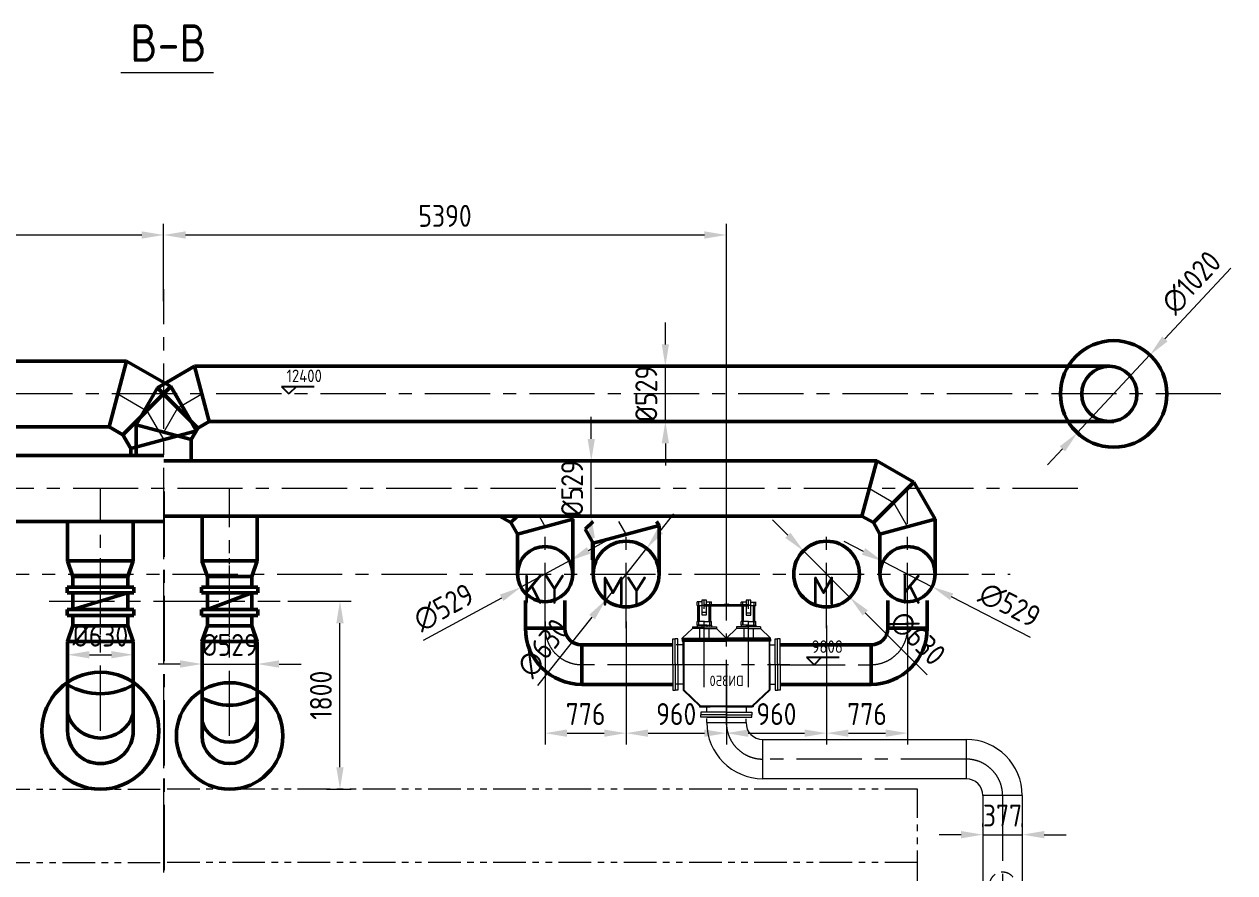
# Model space of a CAD drawing. Header units: millimetres. Extents: x 188205 to 604756, y -401673 to 15123.
# Drawn here: x 379140 to 390737, y -33725 to -25600 of the extents above; entities that cross this region are included whole.
import ezdxf

# ---------------------------------------------------------------- set-up
doc = ezdxf.new("R2010")
doc.units = ezdxf.units.MM
doc.header["$LTSCALE"] = 500
for name, pattern in [('CENTER', [2, 1.25, -0.25, 0.25, -0.25]), ('CONTINOUS', [0]), ('DASHED2', [0.375, 0.25, -0.125]), ('PHANTOM2', [1.25, 0.625, -0.125, 0.125, -0.125, 0.125, -0.125])]:
    doc.linetypes.add(name, pattern=pattern)
for name, color, linetype, lineweight in [('2D', 4, 'PHANTOM2', 20), ('air-smoke', 5, 'Continuous', 50), ('BIAOZHU', 3, 'Continuous', 25), ('gas', 2, 'Continuous', 50), ('gas-smoke', 6, 'Continuous', 50), ('WEN', 3, 'Continuous', 20), ('XU', 6, 'DASHED2', 20), ('ZHONG', 1, 'CENTER', 20), ('中心线', 1, 'CENTER', 18)]:
    doc.layers.add(name, color=color, linetype=linetype, lineweight=lineweight)
doc.layers.add('air', color=7, linetype='Continuous', lineweight=50, true_color=0x77bec0)
doc.layers.add('CENTR', color=1, linetype='CENTER')
doc.styles.add('GB', font='gbenor.shx', dxfattribs={"bigfont": 'gbcbig.shx'})
doc.dimstyles.new('ISO-60', dxfattribs={"dimscale": 60, "dimtxt": 3.5, "dimasz": 3.5, "dimexe": 1.8, "dimexo": 1.25, "dimgap": 1.3, "dimtad": 1, "dimrnd": 1, "dimdsep": 46, "dimtxsty": 'GB', "dimcen": 0, "dimclrd": 3, "dimclre": 3, "dimclrt": 256, "dimadec": 0, "dimazin": 0, "dimtfac": 1, "dimtix": 1, "dimtmove": 0, "dimatfit": 3, "dimldrblk": 'DOTSMALL', "dimfxl": 0, "dimlwd": 20, "dimlwe": 20, "dimarcsym": 0})

# ---------------------------------------------------------------- blocks, each defined once
blk = doc.blocks.new('A$C684A07F7')
for p, q in [((1105, 5914.01), (8325, 5914.01)), ((15545, 5914.01), (8325, 5914.01)), ((15545, 5014.01), (15545, 5914.01)), ((1105, 5214.01), (8325, 5214.01)), ((15545, 5214.01), (8325, 5214.01))]:
    blk.add_line(p, q)
at = {"layer": 'CENTR'}
blk.add_line((8325, 8765.59), (8325, -1633.89), dxfattribs=at)
blk = doc.blocks.new('蝶阀-DN250')
at = {"linetype": 'CONTINOUS'}
for p, q in [((-188, 213), (188, 213)), ((-188, 213), (-188, 165)), ((-188, 189), (188, 189)), ((-188, 165), (188, 165)), ((-136, 165), (-136, 48)), ((136, 48), (-136, 165)), ((136, 165), (136, 48)), ((188, 213), (188, 165)), ((-188, 48), (-188, 0)), ((-188, 48), (188, 48)), ((-188, 24), (188, 24)), ((-188, 0), (188, 0)), ((188, 48), (188, 0))]:
    blk.add_line(p, q, dxfattribs=at)
at = {"layer": '中心线', "ltscale": 0.1}
blk.add_line((0, 239), (0, -27), dxfattribs=at)
at = {"layer": '中心线', "ltscale": 0.04}
for p, q in [((-168, 221), (-168, 157)), ((168, 221), (168, 157)), ((-168, 56), (-168, -8)), ((168, 56), (168, -8))]:
    blk.add_line(p, q, dxfattribs=at)
blk = doc.blocks.new('wf-3tf-dn350-a')
for p, q in [((-235, 599), (-285, 599)), ((-235, 599), (-285, 599)), ((-281, 564), (-281, 599)), ((-266, 377), (-266, 599)), ((-235, 616), (-190, 616)), ((-190, 599), (-143, 599)), ((-190, 599), (-143, 599)), ((-158, 377), (-158, 599)), ((-143, 576), (-143, 599)), ((142, 576), (142, 601)), ((189, 601), (142, 601)), ((189, 601), (142, 601)), ((157, 377), (157, 601)), ((189, 616), (234, 616)), ((234, 601), (280, 601)), ((234, 601), (280, 601)), ((265, 377), (265, 601)), ((280, 566), (280, 601)), ((-281, 564), (-235, 564)), ((-273, 412), (-273, 564)), ((-259, 412), (-259, 564)), ((234, 570), (-235, 570)), ((-190, 497), (-235, 497)), ((211, 576), (-212, 576)), ((211, 564), (-212, 564)), ((-165, 412), (-165, 564)), ((-151, 412), (-151, 564)), ((150, 412), (150, 564)), ((164, 412), (164, 564)), ((189, 499), (234, 499)), ((280, 566), (234, 566)), ((258, 412), (258, 566)), ((272, 412), (272, 566)), ((-327, 361), (-327, 345)), ((-327, 361), (-212, 361)), ((-281, 377), (-281, 412)), ((-212, 412), (-281, 412)), ((-212, 377), (-281, 377)), ((-281, 377), (-281, 361)), ((-264, 377), (-264, 412)), ((-235, 377), (-244, 377)), ((-236, 377), (-236, 361)), ((-236, 377), (-236, 361)), ((-189, 377), (-235, 377)), ((-200, 377), (-226, 377)), ((-212, 412), (-143, 412)), ((-212, 377), (-143, 377)), ((-212, 361), (-97, 361)), ((-189, 377), (-189, 361)), ((-189, 377), (-189, 361)), ((-161, 377), (-161, 412)), ((-143, 377), (-143, 412)), ((-143, 377), (-143, 361)), ((-97, 361), (-97, 345)), ((212, 361), (96, 361)), ((96, 361), (96, 346)), ((142, 377), (142, 412)), ((211, 412), (142, 412)), ((280, 377), (142, 377)), ((211, 377), (142, 377)), ((142, 377), (142, 361)), ((160, 377), (160, 412)), ((161, 361), (164, 361)), ((189, 377), (180, 377)), ((188, 377), (234, 377)), ((188, 377), (188, 361)), ((188, 377), (188, 361)), ((235, 377), (189, 377)), ((198, 377), (224, 377)), ((224, 377), (198, 377)), ((211, 412), (280, 412)), ((211, 377), (280, 377)), ((326, 361), (212, 361)), ((234, 377), (242, 377)), ((235, 377), (235, 361)), ((235, 377), (235, 361)), ((263, 361), (260, 361)), ((263, 377), (263, 412)), ((280, 377), (280, 412)), ((280, 377), (280, 361)), ((326, 361), (326, 346)), ((-514, 0), (-514, 245)), ((-514, 245), (-490, 245)), ((-490, 10), (-490, 245)), ((-466, 245), (-490, 245)), ((-490, 10), (-490, 245)), ((-466, 0), (-466, 245)), ((-327, 345), (-423, 254)), ((-423, 254), (-212, 254)), ((-423, 242), (-423, 254)), ((-423, 242), (-212, 242)), ((-423, 242), (-423, 225)), ((-212, 237), (-423, 237)), ((-423, 237), (-212, 237)), ((-405, 249), (-405, 225)), ((-390, 225), (-390, 242)), ((-212, 345), (-327, 345)), ((-256, 345), (-256, 254)), ((-212, 345), (-97, 345)), ((-212, 254), (-2, 254)), ((-212, 242), (-2, 242)), ((-212, 237), (0, 237)), ((-168, 345), (-168, 254)), ((-97, 345), (-2, 254)), ((-34, 237), (-34, 242)), ((-34, 237), (-34, 225)), ((-34, 237), (-34, 225)), ((-19, 249), (-19, 225)), ((-19, 249), (-19, 225)), ((-19, 249), (-19, 225)), ((-2, 254), (-2, 237)), ((212, 237), (0, 237)), ((96, 346), (1, 254)), ((1, 254), (1, 237)), ((212, 254), (1, 254)), ((212, 242), (1, 242)), ((19, 249), (19, 225)), ((31, 237), (31, 242)), ((31, 237), (31, 225)), ((212, 346), (96, 346)), ((168, 346), (168, 254)), ((212, 346), (326, 346)), ((422, 254), (212, 254)), ((422, 242), (212, 242)), ((422, 237), (212, 237)), ((256, 346), (256, 254)), ((326, 346), (422, 254)), ((392, 237), (392, 242)), ((392, 237), (392, 225)), ((407, 254), (407, 225)), ((422, 242), (422, 254)), ((422, 242), (422, 237)), ((422, 237), (422, 225)), ((466, 0), (466, 245)), ((466, 245), (490, 245)), ((490, 10), (490, 245)), ((490, 10), (490, 245)), ((514, 245), (490, 245)), ((514, 0), (514, 245)), ((-415, 189), (-466, 189)), ((-423, 225), (-212, 225)), ((-415, 10), (-415, 225)), ((-415, 10), (-415, 225)), ((-409, 225), (-409, -242)), ((-212, 225), (0, 225)), ((0, 225), (-3, 225)), ((0, 225), (-3, 225)), ((212, 225), (0, 225)), ((0, 225), (3, 225)), ((0, 225), (3, 225)), ((422, 225), (212, 225)), ((409, 225), (409, -242)), ((415, 0), (415, 225)), ((415, 189), (480, 189)), ((-514, 0), (-514, -245)), ((-490, 10), (-490, -245)), ((-490, 10), (-490, -245)), ((-466, 0), (-466, -245)), ((-415, 10), (-415, -245)), ((415, 0), (415, -245)), ((466, 0), (466, -245)), ((490, 10), (490, -245)), ((490, 10), (490, -245)), ((514, 0), (514, -245)), ((-415, -188), (-466, -188)), ((415, -188), (480, -188)), ((-514, -245), (-490, -245)), ((-466, -245), (-490, -245)), ((-409, -242), (-415, -245)), ((-415, -245), (-257, -395)), ((-409, -242), (-248, -395)), ((409, -242), (247, -395)), ((415, -245), (256, -395)), ((415, -245), (409, -242)), ((466, -245), (490, -245)), ((514, -245), (490, -245)), ((256, -395), (-257, -395)), ((-257, -395), (-257, -405)), ((-257, -405), (-246, -405)), ((-155, -405), (-246, -405)), ((0, -456), (-245, -456)), ((-245, -456), (-245, -480)), ((0, -405), (-188, -405)), ((-188, -405), (-188, -456)), ((0, -405), (189, -405)), ((0, -456), (245, -456)), ((245, -405), (155, -405)), ((189, -405), (189, -456)), ((256, -405), (245, -405)), ((245, -456), (245, -480)), ((256, -395), (256, -405)), ((0, -480), (-245, -480)), ((0, -480), (-245, -480)), ((-245, -504), (-245, -480)), ((0, -504), (-245, -504)), ((0, -480), (245, -480)), ((0, -480), (245, -480)), ((0, -504), (245, -504)), ((245, -504), (245, -480))]:
    blk.add_line(p, q)
for points in [[(-190, 564), (-190, 474), (-235, 474), (-235, 616), (-190, 616), (-190, 576)], [(189, 576), (189, 618), (234, 618), (234, 476), (189, 476), (189, 564)]]:
    blk.add_lwpolyline(points)
for points in [[(-21, 578), (-10, 578), (-10, 561), (-21, 561)], [(20, 578), (9, 578), (9, 561), (20, 561)]]:
    blk.add_lwpolyline(points, close=True)
for centre in [(-212, 570), (0, 570), (211, 570)]:
    blk.add_circle(centre, 6)
at = {"layer": 'ZHONG'}
for p, q in [((0, -578), (0, 710)), ((-212, -215), (-212, 616)), ((212, -215), (212, 616)), ((606, 0), (-608, 0))]:
    blk.add_line(p, q, dxfattribs=at)
at = {"insert": (161, -106), "char_height": 100, "attachment_point": 3, "style": 'GB'}
blk.add_mtext_dynamic_manual_height_columns('DN350', width=455.08, gutter_width=12.5, heights=[0], dxfattribs=at)
blk = doc.blocks.new('波纹管-DN250')
at = {"ltscale": 0.5}
for p, q in [((-139, 171), (0, 171)), ((-139, 141), (0, 141)), ((139, 171), (0, 171)), ((139, 141), (0, 141)), ((-139, 111), (0, 111)), ((-139, 80), (0, 80)), ((-139, 50), (0, 50)), ((-139, 20), (0, 20)), ((139, 111), (0, 111)), ((139, 80), (0, 80)), ((139, 50), (0, 50)), ((139, 20), (0, 20))]:
    blk.add_line(p, q, dxfattribs=at)
at = {"linetype": 'CONTINOUS'}
for p, q in [((136, 191), (-137, 191)), ((-137, 191), (-137, 171)), ((136, 191), (136, 171)), ((-137, 20), (-137, 0)), ((136, 0), (-137, 0)), ((136, 20), (136, 0))]:
    blk.add_line(p, q, dxfattribs=at)
at = {"ltscale": 0.5}
for centre, major_axis, start_param, end_param in [((-139, 156), (-0.4, 15.2), -0.023739, 3.117854), ((-139, 126), (-0.2, 15.2), 3.129948, 6.271541), ((139, 126), (-0.4, 15.2), -0.023739, 3.117854), ((139, 156), (-0.2, 15.2), 3.129948, 6.271541), ((-139, 96), (-0.4, 15.2), -0.023739, 3.117854), ((-139, 35), (-0.4, 15.2), -0.023739, 3.117854), ((-139, 65), (0.4, 15.2), 3.166909, 6.308502), ((139, 65), (0.5, 15.2), 0.034016, 3.175609), ((139, 96), (-0.2, 15.2), 3.129948, 6.271541), ((139, 35), (-0.2, 15.2), 3.129948, 6.271541)]:
    blk.add_ellipse(centre, major_axis=major_axis, ratio=1, start_param=start_param, end_param=end_param, dxfattribs=at)
at = {"layer": 'ZHONG', "linetype": 'CONTINOUS'}
blk.add_line((0, -26), (0, 220), dxfattribs=at)
blk = doc.blocks.new('air-b1')
for p, q in [((-798, 400), (-422, 400)), ((-798, 350), (-422, 350)), ((-260, -188), (-260, 188)), ((-260, 188), (1686, 188)), ((1686, 188), (1686, -188)), ((1686, -188), (-260, -188)), ((2224, -350), (1848, -350)), ((1848, -350), (1848, -1411)), ((2224, -350), (2224, -1411)), ((1848, -1411), (2224, -1411)), ((1900, -1561), (1848, -1411)), ((2172, -1561), (2224, -1411)), ((1900, -1561), (1900, -3522)), ((1900, -1561), (2172, -1561)), ((2172, -1561), (2172, -3522))]:
    blk.add_line(p, q)
for centre, radius, start, end in [((-260, 350), 538, 180, 270), ((-260, 350), 162, 180, 270), ((1686, -350), 538, 0, 90), ((1686, -350), 162, 0, 90)]:
    blk.add_arc(centre, radius, start, end)
at = {"layer": 'WEN'}
for p, q in [((-798, 350), (-798, 389)), ((-610, 350), (-610, 400)), ((-422, 350), (-422, 387))]:
    blk.add_line(p, q, dxfattribs=at)
at = {"layer": 'XU'}
for p, q in [((1914, -1202), (1914, -1675)), ((2158, -1202), (2158, -1675))]:
    blk.add_line(p, q, dxfattribs=at)
blk.add_circle((2036, -1202), 122, dxfattribs=at)
at = {"layer": 'ZHONG', "linetype": 'CENTER'}
blk.add_line((1686, 0), (-260, 0), dxfattribs=at)
at = {"layer": 'ZHONG'}
blk.add_line((2036, -350), (2036, -3827), dxfattribs=at)
at = {"layer": 'ZHONG', "linetype": 'CENTER'}
for centre, start, end in [((-260, 350), 180, 270), ((1686, -350), 0, 90)]:
    blk.add_arc(centre, 350, start, end, dxfattribs=at)
at = {"xscale": -1}
for name, p in [('wf-3tf-dn350-a', (-610, 905)), ('蝶阀-DN250', (2036, -1888))]:
    blk.add_blockref(name, p, dxfattribs=at)
blk.add_blockref('波纹管-DN250', (2036, -3713))
blk = doc.blocks.new('正标高')
at = {"layer": 'BIAOZHU'}
for p, q in [((-2.4, 2.4), (8, 2.4)), ((-2.4, 2.4), (0, 0)), ((2.4, 2.4), (0, 0))]:
    blk.add_line(p, q, dxfattribs=at)
at = {"layer": 'BIAOZHU', "style": 'GB'}
blk.add_attdef('1000', (-0.7624, 3.76), '', height=4, dxfattribs=at)
at = {"layer": 'BIAOZHU', "style": 'GB', "flags": 10}
blk.add_attdef('+', (-3.12, 3.76), '', height=4, dxfattribs=at)
blk = doc.blocks.new('*D89')
at = {"layer": 'Defpoints', "color": 0}
for p in [(381592, -31125), (382165, -31125), (381961, -32925)]:
    blk.add_point(p, dxfattribs=at)
at = {"layer": 'WEN', "color": 3, "lineweight": 20}
for p, q in [((381667, -31125), (382273, -31125)), ((382165, -32715), (382165, -31335)), ((382036, -32925), (382273, -32925))]:
    blk.add_line(p, q, dxfattribs=at)
at = {"layer": 'WEN', "color": 3}
for points in [[(382130, -31335), (382200, -31335), (382165, -31125)], [(382130, -32715), (382200, -32715), (382165, -32925)]]:
    blk.add_solid(points, dxfattribs=at)
at = {"layer": 'WEN', "insert": (381982, -32025), "char_height": 210, "attachment_point": 5, "rotation": 90, "style": 'GB'}
blk.add_mtext('1800', dxfattribs=at)
blk = doc.blocks.new('_DotSmall')
at = {"color": 0, "linetype": 'ByBlock', "const_width": 0.5}
blk.add_lwpolyline([(-0.0625, 0, 1), (0.0625, 0, 1)], format="xyb", close=True, dxfattribs=at)
blk = doc.blocks.new('*D90')
at = {"layer": 'Defpoints', "color": 0}
for p in [(380476, -27618), (380476, -28327), (375086, -31237)]:
    blk.add_point(p, dxfattribs=at)
at = {"layer": 'WEN', "color": 3, "lineweight": 20}
for p, q in [((375086, -31162), (375086, -27510)), ((380476, -28252), (380476, -27510)), ((375296, -27618), (380266, -27618))]:
    blk.add_line(p, q, dxfattribs=at)
at = {"layer": 'WEN', "color": 3}
for points in [[(375296, -27583), (375296, -27653), (375086, -27618)], [(380266, -27583), (380266, -27653), (380476, -27618)]]:
    blk.add_solid(points, dxfattribs=at)
at = {"layer": 'WEN', "insert": (377781, -27435), "char_height": 210, "attachment_point": 5, "style": 'GB'}
blk.add_mtext('5390', dxfattribs=at)
blk = doc.blocks.new('*D91')
at = {"layer": 'Defpoints', "color": 0}
for p in [(385866, -27618), (380476, -28327), (385866, -31274)]:
    blk.add_point(p, dxfattribs=at)
at = {"layer": 'WEN', "color": 3, "lineweight": 20}
for p, q in [((380476, -28252), (380476, -27510)), ((385866, -31199), (385866, -27510)), ((380686, -27618), (385656, -27618))]:
    blk.add_line(p, q, dxfattribs=at)
at = {"layer": 'WEN', "color": 3}
for points in [[(380686, -27583), (380686, -27653), (380476, -27618)], [(385656, -27583), (385656, -27653), (385866, -27618)]]:
    blk.add_solid(points, dxfattribs=at)
at = {"layer": 'WEN', "insert": (383171, -27435), "char_height": 210, "attachment_point": 5, "style": 'GB'}
blk.add_mtext('5390', dxfattribs=at)
blk = doc.blocks.new('*D92')
at = {"layer": 'Defpoints', "color": 0}
for p in [(384130, -31243), (384906, -31243), (384906, -32388)]:
    blk.add_point(p, dxfattribs=at)
at = {"layer": 'WEN', "color": 3, "lineweight": 20}
for p, q in [((384130, -31318), (384130, -32496)), ((384906, -31318), (384906, -32496)), ((384340, -32388), (384696, -32388))]:
    blk.add_line(p, q, dxfattribs=at)
at = {"layer": 'WEN', "color": 3}
for points in [[(384340, -32353), (384340, -32423), (384130, -32388)], [(384696, -32353), (384696, -32423), (384906, -32388)]]:
    blk.add_solid(points, dxfattribs=at)
at = {"layer": 'WEN', "insert": (384518, -32205), "char_height": 210, "attachment_point": 5, "style": 'GB'}
blk.add_mtext('776', dxfattribs=at)
blk = doc.blocks.new('*D93')
at = {"layer": 'Defpoints', "color": 0}
for p in [(384906, -31243), (385866, -31669), (385866, -32388)]:
    blk.add_point(p, dxfattribs=at)
at = {"layer": 'WEN', "color": 3, "lineweight": 20}
for p, q in [((384906, -31318), (384906, -32496)), ((385866, -31744), (385866, -32496)), ((385116, -32388), (385656, -32388))]:
    blk.add_line(p, q, dxfattribs=at)
at = {"layer": 'WEN', "color": 3}
for points in [[(385116, -32353), (385116, -32423), (384906, -32388)], [(385656, -32353), (385656, -32423), (385866, -32388)]]:
    blk.add_solid(points, dxfattribs=at)
at = {"layer": 'WEN', "insert": (385386, -32205), "char_height": 210, "attachment_point": 5, "style": 'GB'}
blk.add_mtext('960', dxfattribs=at)
blk = doc.blocks.new('*D94')
at = {"layer": 'Defpoints', "color": 0}
for p in [(386826, -31282), (385866, -31669), (386826, -32388)]:
    blk.add_point(p, dxfattribs=at)
at = {"layer": 'WEN', "color": 3, "lineweight": 20}
for p, q in [((386826, -31357), (386826, -32496)), ((385866, -31744), (385866, -32496)), ((386076, -32388), (386616, -32388))]:
    blk.add_line(p, q, dxfattribs=at)
at = {"layer": 'WEN', "color": 3}
for points in [[(386076, -32353), (386076, -32423), (385866, -32388)], [(386616, -32353), (386616, -32423), (386826, -32388)]]:
    blk.add_solid(points, dxfattribs=at)
at = {"layer": 'WEN', "insert": (386346, -32205), "char_height": 210, "attachment_point": 5, "style": 'GB'}
blk.add_mtext('960', dxfattribs=at)
blk = doc.blocks.new('*D95')
at = {"layer": 'Defpoints', "color": 0}
for p in [(386826, -31282), (387602, -31240), (387602, -32388)]:
    blk.add_point(p, dxfattribs=at)
at = {"layer": 'WEN', "color": 3, "lineweight": 20}
for p, q in [((386826, -31357), (386826, -32496)), ((387602, -31315), (387602, -32496)), ((387036, -32388), (387392, -32388))]:
    blk.add_line(p, q, dxfattribs=at)
at = {"layer": 'WEN', "color": 3}
for points in [[(387036, -32353), (387036, -32423), (386826, -32388)], [(387392, -32353), (387392, -32423), (387602, -32388)]]:
    blk.add_solid(points, dxfattribs=at)
at = {"layer": 'WEN', "insert": (387214, -32205), "char_height": 210, "attachment_point": 5, "style": 'GB'}
blk.add_mtext('776', dxfattribs=at)
blk = doc.blocks.new('jt-dn400-a')
at = {"linetype": 'CONTINOUS'}
for p, q in [((-386, -265), (-386, 265)), ((-136, -270), (-136, 270)), ((-80, -270), (-80, 270)), ((80, -270), (80, 270)), ((136, -270), (136, 270)), ((386, -265), (386, 265)), ((-136, 213), (-236, 213)), ((-236, -213), (-236, 213)), ((136, 213), (236, 213)), ((236, -213), (236, 213)), ((-136, -213), (-236, -213)), ((136, -213), (236, -213))]:
    blk.add_line(p, q, dxfattribs=at)
for p, q in [((-236, 213), (-386, 265)), ((-136, 270), (-80, 270)), ((80, 270), (136, 270)), ((236, 213), (386, 265)), ((-80, 213), (80, 213)), ((-80, -213), (80, 213)), ((-236, -213), (-386, -265)), ((-80, -213), (80, -213)), ((236, -213), (386, -265)), ((-136, -270), (-80, -270)), ((80, -270), (136, -270))]:
    blk.add_line(p, q)
at = {"layer": '中心线', "ltscale": 0.1}
blk.add_line((-420, 0), (412, 0), dxfattribs=at)
blk = doc.blocks.new('jt-dn500-a')
at = {"linetype": 'CONTINOUS'}
for p, q in [((-386, -315), (-386, 315)), ((-136, 264), (-236, 264)), ((-236, -265), (-236, 264)), ((-136, -320), (-136, 320)), ((-80, -320), (-80, 320)), ((80, -320), (80, 320)), ((136, -320), (136, 320)), ((136, 264), (236, 264)), ((236, -265), (236, 264)), ((386, -315), (386, 315)), ((-136, -265), (-236, -265)), ((136, -265), (236, -265))]:
    blk.add_line(p, q, dxfattribs=at)
for p, q in [((-236, 264), (-386, 315)), ((-136, 320), (-80, 320)), ((-80, 264), (80, 264)), ((-80, -265), (80, 264)), ((80, 320), (136, 320)), ((236, 264), (386, 315)), ((-236, -265), (-386, -315)), ((-136, -320), (-80, -320)), ((-80, -265), (80, -265)), ((80, -320), (136, -320)), ((236, -265), (386, -315))]:
    blk.add_line(p, q)
at = {"layer": '中心线', "ltscale": 0.1}
blk.add_line((-420, 0), (412, 0), dxfattribs=at)
blk = doc.blocks.new('*D105')
at = {"layer": 'Defpoints', "color": 0}
for p in [(387367, -30744), (387838, -30986)]:
    blk.add_point(p, dxfattribs=at)
at = {"layer": 'WEN', "color": 3, "lineweight": 20}
for p, q in [((387180, -30648), (386994, -30552)), ((387367, -30744), (387838, -30986)), ((388781, -31472), (388024, -31082))]:
    blk.add_line(p, q, dxfattribs=at)
at = {"layer": 'WEN', "color": 3}
for points in [[(387197, -30617), (387164, -30679), (387367, -30744)], [(388040, -31051), (388008, -31113), (387838, -30986)]]:
    blk.add_solid(points, dxfattribs=at)
at = {"layer": 'WEN', "insert": (388580, -31162), "char_height": 210, "attachment_point": 5, "rotation": 332.7585, "style": 'GB'}
blk.add_mtext('∅529', dxfattribs=at)
blk = doc.blocks.new('*D106')
at = {"layer": 'Defpoints', "color": 0}
for p in [(386604, -30642), (387049, -31088)]:
    blk.add_point(p, dxfattribs=at)
at = {"layer": 'WEN', "color": 3, "lineweight": 20}
for p, q in [((386456, -30493), (386307, -30344)), ((386604, -30642), (387049, -31088)), ((387789, -31830), (387197, -31236))]:
    blk.add_line(p, q, dxfattribs=at)
at = {"layer": 'WEN', "color": 3}
for points in [[(386480, -30468), (386431, -30518), (386604, -30642)], [(387222, -31212), (387172, -31261), (387049, -31088)]]:
    blk.add_solid(points, dxfattribs=at)
at = {"layer": 'WEN', "insert": (387697, -31478), "char_height": 210, "attachment_point": 5, "rotation": 314.9328, "style": 'GB'}
blk.add_mtext('∅630', dxfattribs=at)
blk = doc.blocks.new('*D107')
at = {"layer": 'Defpoints', "color": 0}
for p in [(385102, -30618), (384711, -31112)]:
    blk.add_point(p, dxfattribs=at)
at = {"layer": 'WEN', "color": 3, "lineweight": 20}
for p, q in [((385233, -30454), (385363, -30289)), ((385102, -30618), (384711, -31112)), ((384059, -31933), (384580, -31276))]:
    blk.add_line(p, q, dxfattribs=at)
at = {"layer": 'WEN', "color": 3}
for points in [[(385205, -30432), (385260, -30475), (385102, -30618)], [(384553, -31254), (384607, -31298), (384711, -31112)]]:
    blk.add_solid(points, dxfattribs=at)
at = {"layer": 'WEN', "insert": (384111, -31573), "char_height": 210, "attachment_point": 5, "rotation": 51.5694, "style": 'GB'}
blk.add_mtext('∅630', dxfattribs=at)
blk = doc.blocks.new('*D108')
at = {"layer": 'Defpoints', "color": 0}
for p in [(384363, -30738), (383898, -30991)]:
    blk.add_point(p, dxfattribs=at)
at = {"layer": 'WEN', "color": 3, "lineweight": 20}
for p, q in [((384547, -30638), (384731, -30537)), ((384363, -30738), (383898, -30991)), ((382966, -31499), (383714, -31092))]:
    blk.add_line(p, q, dxfattribs=at)
at = {"layer": 'WEN', "color": 3}
for points in [[(384530, -30607), (384564, -30669), (384363, -30738)], [(383697, -31061), (383730, -31123), (383898, -30991)]]:
    blk.add_solid(points, dxfattribs=at)
at = {"layer": 'WEN', "insert": (383160, -31185), "char_height": 210, "attachment_point": 5, "rotation": 28.5883, "style": 'GB'}
blk.add_mtext('∅529', dxfattribs=at)
blk = doc.blocks.new('*D109')
at = {"layer": 'Defpoints', "color": 0}
for p in [(384547, -29780), (384572, -29780), (384547, -30309)]:
    blk.add_point(p, dxfattribs=at)
at = {"layer": 'WEN', "color": 3, "lineweight": 20}
for p, q in [((384572, -29570), (384572, -29360)), ((384572, -30309), (384572, -29780)), ((384622, -29780), (384680, -29780)), ((384622, -30309), (384680, -30309)), ((384572, -30519), (384572, -30729))]:
    blk.add_line(p, q, dxfattribs=at)
at = {"layer": 'WEN', "color": 3}
for points in [[(384537, -29570), (384607, -29570), (384572, -29780)], [(384537, -30519), (384607, -30519), (384572, -30309)]]:
    blk.add_solid(points, dxfattribs=at)
at = {"layer": 'WEN', "insert": (384389, -30045), "char_height": 210, "attachment_point": 5, "rotation": 90, "style": 'GB'}
blk.add_mtext('%%c529', dxfattribs=at)
blk = doc.blocks.new('*D110')
at = {"layer": 'Defpoints', "color": 0}
for p in [(385270, -28875), (385282, -28875), (385270, -29404)]:
    blk.add_point(p, dxfattribs=at)
at = {"layer": 'WEN', "color": 3, "lineweight": 20}
for p, q in [((385282, -28665), (385282, -28455)), ((385282, -29404), (385282, -28875)), ((385345, -28875), (385390, -28875)), ((385345, -29404), (385390, -29404)), ((385282, -29614), (385282, -29824))]:
    blk.add_line(p, q, dxfattribs=at)
at = {"layer": 'WEN', "color": 3}
for points in [[(385247, -28665), (385317, -28665), (385282, -28875)], [(385247, -29614), (385317, -29614), (385282, -29404)]]:
    blk.add_solid(points, dxfattribs=at)
at = {"layer": 'WEN', "insert": (385099, -29140), "char_height": 210, "attachment_point": 5, "rotation": 90, "style": 'GB'}
blk.add_mtext('%%c529', dxfattribs=at)
blk = doc.blocks.new('*D112')
at = {"layer": 'Defpoints', "color": 0}
for p in [(388324, -33360), (388701, -33360), (388701, -33360)]:
    blk.add_point(p, dxfattribs=at)
at = {"layer": 'WEN', "color": 3, "lineweight": 20}
for p, q in [((388324, -33285), (388324, -33252)), ((388701, -33285), (388701, -33252)), ((388114, -33360), (387904, -33360)), ((388324, -33360), (388701, -33360)), ((388911, -33360), (389121, -33360))]:
    blk.add_line(p, q, dxfattribs=at)
at = {"layer": 'WEN', "color": 3}
for points in [[(388114, -33325), (388114, -33395), (388324, -33360)], [(388911, -33325), (388911, -33395), (388701, -33360)]]:
    blk.add_solid(points, dxfattribs=at)
at = {"layer": 'WEN', "insert": (388512, -33177), "char_height": 210, "attachment_point": 5, "style": 'GB'}
blk.add_mtext('377', dxfattribs=at)
blk = doc.blocks.new('*D417')
at = {"layer": 'Defpoints', "color": 0}
for p in [(389924, -28767), (389228, -29513)]:
    blk.add_point(p, dxfattribs=at)
at = {"layer": 'WEN', "color": 3, "lineweight": 20}
for p, q in [((390699, -27936), (390067, -28613)), ((389228, -29513), (389924, -28767)), ((389085, -29666), (388942, -29820))]:
    blk.add_line(p, q, dxfattribs=at)
at = {"layer": 'WEN', "color": 3}
for points in [[(390042, -28589), (390093, -28637), (389924, -28767)], [(389060, -29642), (389111, -29690), (389228, -29513)]]:
    blk.add_solid(points, dxfattribs=at)
at = {"layer": 'WEN', "insert": (390321, -28073), "char_height": 210, "attachment_point": 5, "rotation": 46.9913, "style": 'GB'}
blk.add_mtext('∅1020', dxfattribs=at)
blk = doc.blocks.new('*D423')
at = {"layer": 'Defpoints', "color": 0}
for p in [(379555, -31637), (380185, -31637), (380185, -31637)]:
    blk.add_point(p, dxfattribs=at)
at = {"layer": 'WEN', "color": 3, "lineweight": 20}
for p, q in [((379555, -31562), (379555, -31529)), ((380185, -31562), (380185, -31529)), ((379765, -31637), (379975, -31637))]:
    blk.add_line(p, q, dxfattribs=at)
at = {"layer": 'WEN', "color": 3}
for points in [[(379765, -31602), (379765, -31672), (379555, -31637)], [(379975, -31602), (379975, -31672), (380185, -31637)]]:
    blk.add_solid(points, dxfattribs=at)
at = {"layer": 'WEN', "insert": (379870, -31454), "char_height": 210, "attachment_point": 5, "style": 'GB'}
blk.add_mtext('%%c630', dxfattribs=at)
blk = doc.blocks.new('*D424')
at = {"layer": 'Defpoints', "color": 0}
for p in [(380843, -31726), (381372, -31726), (381372, -31726)]:
    blk.add_point(p, dxfattribs=at)
at = {"layer": 'WEN', "color": 3, "lineweight": 20}
for p, q in [((380843, -31651), (380843, -31618)), ((381372, -31651), (381372, -31618)), ((380633, -31726), (380423, -31726)), ((380843, -31726), (381372, -31726)), ((381582, -31726), (381792, -31726))]:
    blk.add_line(p, q, dxfattribs=at)
at = {"layer": 'WEN', "color": 3}
for points in [[(380633, -31691), (380633, -31761), (380843, -31726)], [(381582, -31691), (381582, -31761), (381372, -31726)]]:
    blk.add_solid(points, dxfattribs=at)
at = {"layer": 'WEN', "insert": (381108, -31543), "char_height": 210, "attachment_point": 5, "style": 'GB'}
blk.add_mtext('%%c529', dxfattribs=at)

msp = doc.modelspace()

# ---------------------------------------------------------------- linework, layer by layer
at = {"layer": 'air'}
for p, q in [((380416.716, -29080.174), (380771.522, -28875.327)), ((380913.267, -29404.327), (380771.522, -28875.327)), ((380771.522, -28875.327), (389535.198, -28875.327)), ((380211.869, -29434.98), (380416.716, -29080.174)), ((380803.971, -29467.429), (380416.716, -29080.174)), ((380211.869, -29434.98), (380740.869, -29576.725)), ((380211.869, -29434.98), (380211.869, -29729.827)), ((380803.971, -29467.429), (380913.267, -29404.327)), ((380913.267, -29404.327), (389578.083, -29404.327)), ((380740.869, -29576.725), (380803.971, -29467.429)), ((380740.869, -29576.725), (380740.869, -29780.327)), ((387307.216, -29780.327), (380476.369, -29780.327)), ((387307.216, -29780.327), (387165.471, -30309.327)), ((387307.216, -29780.327), (387662.022, -29985.174)), ((387274.767, -30372.429), (387662.022, -29985.174)), ((387662.022, -29985.174), (387866.869, -30339.98)), ((387165.471, -30309.327), (380476.369, -30309.327)), ((387165.471, -30309.327), (387274.767, -30372.429)), ((387274.767, -30372.429), (387337.869, -30481.725)), ((387337.869, -30481.725), (387866.869, -30339.98)), ((387866.869, -30339.98), (387866.869, -30864.827)), ((387337.869, -30481.725), (387337.869, -30864.827)), ((387413.843, -31382.202), (387413.843, -31117.176)), ((387790.843, -31382.202), (387413.843, -31382.202)), ((387252.343, -31543.702), (386380.717, -31543.702)), ((387252.343, -31920.702), (387252.343, -31543.702)), ((387252.343, -31920.702), (386380.717, -31920.702))]:
    msp.add_line(p, q, dxfattribs=at)
for centre, radius in [((389576.369, -29139.827), 510), ((389535.198, -29139.827), 264.5), ((387602.369, -30864.827), 264.5)]:
    msp.add_circle(centre, radius, dxfattribs=at)
for radius in [161.5, 538.5]:
    msp.add_arc((387252.343, -31382.202), radius, 270, 0, dxfattribs=at)
at = {"layer": 'air-smoke'}
for p, q in [((380843.32, -30738.827), (380843.32, -30309.327)), ((381372.32, -30738.827), (381372.32, -30309.327)), ((383693.471, -30309.327), (383802.767, -30372.429)), ((383802.767, -30372.429), (383865.869, -30309.327)), ((383802.767, -30372.429), (383865.869, -30481.725)), ((383865.869, -30481.725), (384394.869, -30339.98)), ((384377.171, -30309.327), (384394.869, -30339.98)), ((384394.869, -30339.98), (384394.869, -30864.827)), ((383865.869, -30481.725), (383865.869, -30864.827)), ((383941.869, -31382.202), (383941.869, -31117.176)), ((384318.869, -31382.202), (384318.869, -31117.176)), ((387790.843, -31382.202), (387790.843, -31117.176)), ((383941.869, -31382.202), (384318.869, -31382.202)), ((380843.32, -31510.827), (380843.32, -32414.827)), ((381372.32, -31510.827), (381372.32, -32414.827)), ((384480.369, -31920.702), (384480.369, -31543.702)), ((384480.369, -31543.702), (385352.709, -31543.702)), ((384480.369, -31920.702), (385352.709, -31920.702))]:
    msp.add_line(p, q, dxfattribs=at)
for centre, radius in [((384130.369, -30864.827), 264.5), ((381107.82, -32414.827), 510)]:
    msp.add_circle(centre, radius, dxfattribs=at)
for centre, radius, start, end in [((384480.369, -31382.202), 538.5, 180, 270), ((384480.369, -31382.202), 161.5, 180, 270), ((381107.82, -31590.674), 529, 240, 300), ((381107.82, -32197.009), 277.471, 197.5879538, 342.4120462), ((381107.82, -32414.827), 264.5, 180, 0)]:
    msp.add_arc(centre, radius, start, end, dxfattribs=at)
at = {"layer": 'gas'}
for p, q in [((380121.542, -28824.827), (371376.369, -28824.827)), ((380121.542, -28824.827), (379952.734, -29454.827)), ((380121.542, -28824.827), (380546.195, -29070)), ((380085.003, -29531.192), (380546.195, -29070)), ((380546.195, -29070), (380791.369, -29494.653)), ((379952.734, -29454.827), (371376.369, -29454.827)), ((379952.734, -29454.827), (380085.003, -29531.192)), ((380085.003, -29531.192), (380161.369, -29663.461)), ((380161.369, -29663.461), (380791.369, -29494.653)), ((380161.369, -29663.461), (380161.369, -29729.827)), ((374481.195, -29729.827), (380476.369, -29729.827)), ((374650.003, -30359.827), (380476.369, -30359.827))]:
    msp.add_line(p, q, dxfattribs=at)
msp.add_circle((386826.369, -30864.827), 315, dxfattribs=at)
at = {"layer": 'gas-smoke'}
for p, q in [((379555.199, -30738.827), (379555.199, -30359.827)), ((380185.199, -30738.827), (380185.199, -30359.827)), ((384515.003, -30436.192), (384591.369, -30359.827)), ((385221.369, -30399.653), (385198.375, -30359.827)), ((384591.369, -30568.461), (384515.003, -30436.192)), ((385221.369, -30399.653), (384591.369, -30568.461)), ((385221.369, -30399.653), (385221.369, -30864.827)), ((384591.369, -30568.461), (384591.369, -30864.827)), ((379555.199, -31510.827), (379555.199, -32364.827)), ((380185.199, -31510.827), (380185.199, -32364.827))]:
    msp.add_line(p, q, dxfattribs=at)
for centre, radius in [((384906.369, -30864.827), 315), ((379870.199, -32364.827), 560)]:
    msp.add_circle(centre, radius, dxfattribs=at)
for centre, radius, start, end in [((379870.199, -31380), 630, 240, 300), ((379870.199, -32104.206), 330.447, 197.5879538, 342.4120462), ((379870.199, -32364.827), 315, 180, 0)]:
    msp.add_arc(centre, radius, start, end, dxfattribs=at)
at = {"layer": 'WEN'}
msp.add_line((380065.809, -26060.626), (380953.314, -26060.626), dxfattribs=at)
at = {"layer": 'ZHONG'}
for p, q in [((380476.369, -40472.721), (380476.369, -28136.113)), ((390604.256, -29139.827), (370386.5, -29139.827)), ((380037.138, -29139.827), (380315.599, -29300.596)), ((380610.343, -29273.802), (380842.394, -29139.827)), ((380315.599, -29300.596), (380476.369, -29579.057)), ((380476.369, -29505.852), (380610.343, -29273.802)), ((389232.752, -30044.827), (373123.576, -30044.827)), ((379870.199, -32364.827), (379870.199, -30044.827)), ((381107.82, -32414.827), (381107.82, -30044.827)), ((387236.343, -30044.827), (387468.394, -30178.802)), ((387602.369, -31382.202), (387602.369, -30044.827)), ((387468.394, -30178.802), (387602.369, -30410.852)), ((384071.753, -30309.327), (384130.369, -30410.852)), ((384906.369, -30484.057), (384834.644, -30359.827)), ((384130.369, -31382.202), (384130.369, -30407.547)), ((384906.369, -31382.202), (384906.369, -30407.547)), ((386826.369, -31382.202), (386826.369, -30407.547)), ((372562.257, -30864.827), (388585.855, -30864.827)), ((379379.286, -31124.827), (381592.199, -31124.827))]:
    msp.add_line(p, q, dxfattribs=at)
at = {"layer": 'ZHONG', "linetype": 'CENTER'}
for p, q in [((385352.709, -31732.202), (384480.369, -31732.202)), ((386380.028, -31732.202), (387252.343, -31732.202))]:
    msp.add_line(p, q, dxfattribs=at)
for centre, start, end in [((384480.369, -31382.202), 180, 270), ((387252.343, -31382.202), 270, 0)]:
    msp.add_arc(centre, 350, start, end, dxfattribs=at)

# ---------------------------------------------------------------- block references
ref = msp.add_blockref('正标高', (381676.613, -29139.827), dxfattribs=dict(xscale=30, yscale=30, zscale=30))
ref.add_attrib('1000', '12400', (381653.741, -29027.027), dxfattribs={"layer": 'BIAOZHU', "height": 120, "style": 'GB'})
ref = msp.add_blockref('正标高', (386705.784, -31732.205), dxfattribs=dict(xscale=30, yscale=30, zscale=30))
ref.add_attrib('1000', '9808', (386682.912, -31619.405), dxfattribs={"layer": 'BIAOZHU', "height": 120, "style": 'GB'})
at = {"layer": '2D'}
msp.add_blockref('A$C684A07F7', (372151.368, -38838.834), dxfattribs=at)
at = {"layer": 'air-smoke', "xscale": -1, "rotation": 270}
msp.add_blockref('jt-dn400-a', (381107.82, -31124.827), dxfattribs=at)
at = {"layer": 'gas-smoke', "xscale": -1, "rotation": 270}
msp.add_blockref('jt-dn500-a', (379870.199, -31124.827), dxfattribs=at)
at = {"layer": 'WEN'}
msp.add_blockref('air-b1', (386476.369, -32636.357), dxfattribs=at)

# ---------------------------------------------------------------- texts
at = {"layer": 'WEN', "style": 'GB'}
for s, height, p in [('B-B', 360, (380156.995, -25959.925)), ('KY', 280, (383914.881, -31150.147)), ('MY', 280, (384665.309, -31168.511)), ('M', 280, (386681.704, -31168.511)), ('K', 280, (387537.613, -31150.147))]:
    msp.add_text(s, height=height, dxfattribs=at).set_placement(p)

# ---------------------------------------------------------------- dimensions: what is measured, and where the dimension line sits
at = {"layer": 'WEN'}
for base, p1, p2, picture, middle in [((380476.3687, -27618.2856), (375086.3735, -31236.8566), (380476.3687, -28326.8222), '*D90', (377781.3711, -27435.2856)), ((384906.369, -32387.675), (384130.369, -31243.054), (384906.369, -31243.054), '*D92', (384518.369, -32204.675)), ((388700.869, -33360.2), (388323.869, -33360.2), (388700.869, -33360.2), '*D112', (388512.369, -33177.2))]:
    dim = msp.add_linear_dim(base=base, p1=p1, p2=p2, dimstyle='ISO-60', dxfattribs=at)
    dim.commit()
    dim.dimension.update_dxf_attribs({"geometry": picture, "text_midpoint": middle})
for base, p1, p2, override, picture, middle in [((385866.369, -27618.286), (380476.369, -28326.822), (385866.369, -31273.958), {"dimtmove": 1}, '*D91', (383171.369, -27435.286)), ((385866.369, -32387.675), (384906.369, -31243.054), (385866.369, -31669.481), {"dimtmove": 1}, '*D93', (385386.369, -32204.675)), ((386826.369, -32387.675), (385866.369, -31669.481), (386826.369, -31282.398), {"dimtmove": 1}, '*D94', (386346.369, -32204.675)), ((387602.369, -32387.675), (386826.369, -31282.398), (387602.369, -31239.761), {"dimtmove": 1}, '*D95', (387214.369, -32204.675)), ((380185.199, -31636.644), (379555.199, -31636.644), (380185.199, -31636.644), {"dimpost": '%%c<>'}, '*D423', (379870.199, -31453.644)), ((381372.32, -31726.463), (380843.32, -31726.463), (381372.32, -31726.463), {"dimpost": '%%c<>'}, '*D424', (381107.82, -31543.463))]:
    dim = msp.add_linear_dim(base=base, p1=p1, p2=p2, dimstyle='ISO-60', override=override, dxfattribs=at)
    dim.commit()
    dim.dimension.update_dxf_attribs({"geometry": picture, "text_midpoint": middle})
for p1, p2, picture, middle in [((389228.493, -29512.764), (389924.245, -28766.889), '*D417', (390321.154, -28073.101)), ((385102.162, -30618.068), (384710.575, -31111.586), '*D107', (384110.793, -31573.077)), ((386603.892, -30641.827), (387048.846, -31087.827), '*D106', (387697.03, -31478.429)), ((384362.621, -30738.26), (383898.116, -30991.394), '*D108', (383160.317, -31185.05)), ((387367.206, -30743.754), (387837.532, -30985.9), '*D105', (388579.679, -31162.162))]:
    dim = msp.add_diameter_dim_2p(p1=p1, p2=p2, dimstyle='ISO-60', dxfattribs=at)
    dim.commit()
    dim.dimension.update_dxf_attribs({"geometry": picture, "text_midpoint": middle})
for base, p1, p2, picture, middle in [((385281.823, -28875.327), (385269.761, -29404.327), (385269.761, -28875.327), '*D110', (385098.823, -29139.827)), ((384572.173, -29780.327), (384547.46, -30309.327), (384547.46, -29780.327), '*D109', (384389.173, -30044.827))]:
    dim = msp.add_linear_dim(base=base, p1=p1, p2=p2, angle=90, dimstyle='ISO-60', override={"dimpost": '%%c<>'}, dxfattribs=at)
    dim.commit()
    dim.dimension.update_dxf_attribs({"geometry": picture, "text_midpoint": middle})
dim = msp.add_linear_dim(base=(382164.853, -31124.827), p1=(381960.905, -32924.827), p2=(381592.199, -31124.827), angle=90, dimstyle='ISO-60', dxfattribs=at)
dim.commit()
dim.dimension.update_dxf_attribs({"geometry": '*D89', "text_midpoint": (381981.853, -32024.827)})

doc.saveas('drawing.dxf')
